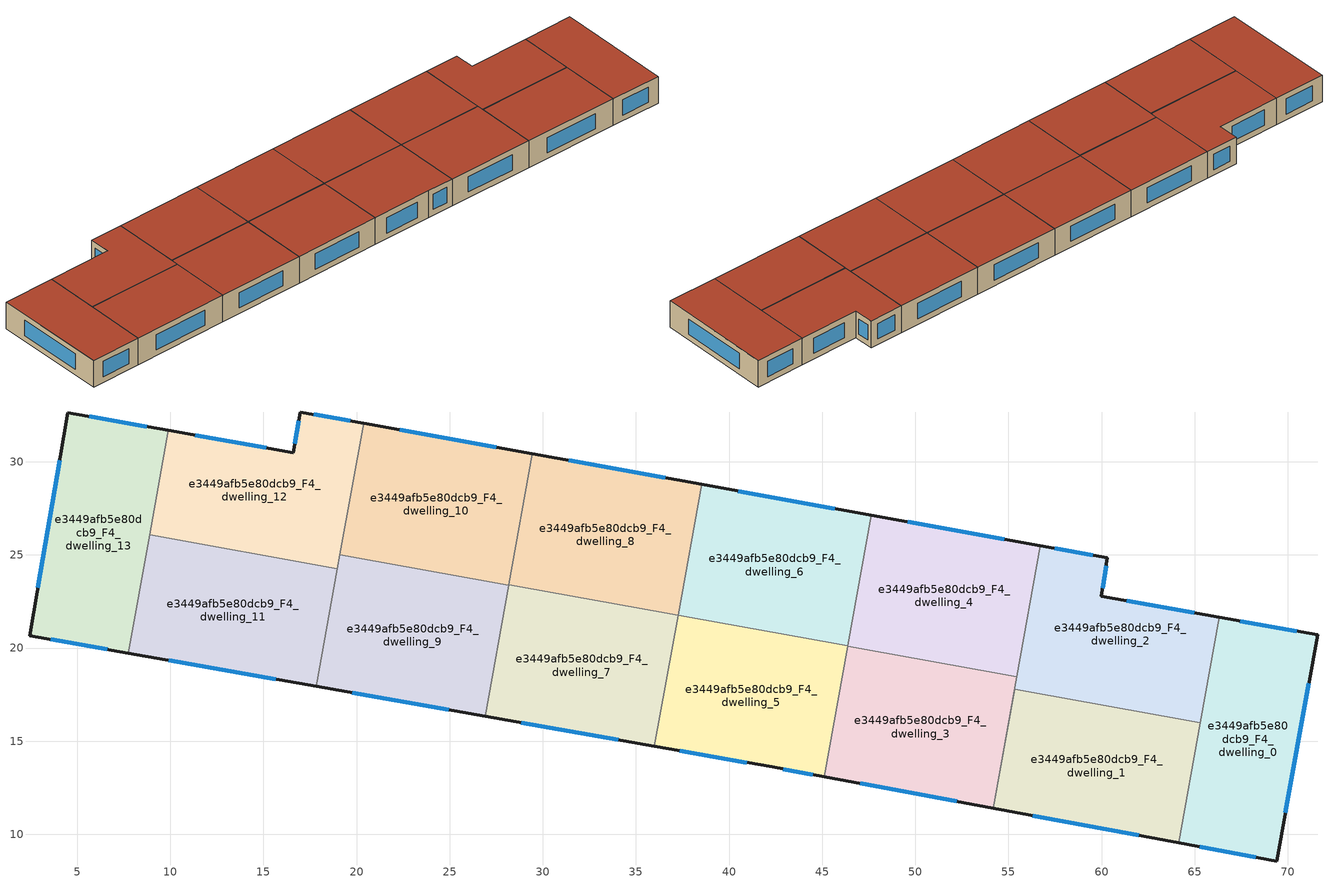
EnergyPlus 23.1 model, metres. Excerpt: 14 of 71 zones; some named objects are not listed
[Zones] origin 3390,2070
e3449afb5e80dcb9_F4_dwelling_0
 floor to e3449afb5e80dcb9_F3_dwelling_0 (EU_floor_Construction): 71.6,20.71 69.41,8.57 64.14,9.55 66.33,21.65 z12
 wall outside (EU_wall_Construction): 64.14,9.55 69.41,8.57 71.6,20.71 66.33,21.65 z12:15
 wall to e3449afb5e80dcb9_F4_dwelling_1 (EU_wall_Construction): 65.3,15.98 64.14,9.55 z12:15
 wall to e3449afb5e80dcb9_F4_dwelling_2 (EU_wall_Construction): 66.33,21.65 65.3,15.98 z12:15
 window (EU_Window_Construction): 70.47,20.91 67.46,21.45 / 69.88,11.17 71.13,18.11 / 65.27,9.34 68.28,8.78 z12.64:14.36
 roof outside (EU_roof_Construction): 69.41,8.57 71.6,20.71 66.33,21.65 64.14,9.55 z15
e3449afb5e80dcb9_F4_dwelling_1
 floor to e3449afb5e80dcb9_F3_dwelling_1 (EU_floor_Construction): 65.3,15.98 64.14,9.55 54.17,11.41 55.33,17.78 z12
 wall outside (EU_wall_Construction): 54.17,11.41 64.14,9.55 z12:15
 wall to e3449afb5e80dcb9_F4_dwelling_2 (EU_wall_Construction): 65.3,15.98 55.33,17.78 54.17,11.41 z12:15
 window (EU_Window_Construction): 56.31,11.01 62.01,9.95 z12.64:14.36
 roof outside (EU_roof_Construction): 64.14,9.55 65.3,15.98 55.33,17.78 54.17,11.41 z15
e3449afb5e80dcb9_F4_dwelling_10
 floor to e3449afb5e80dcb9_F3_dwelling_10 (EU_floor_Construction): 29.45,30.42 28.17,23.37 19.11,25.01 20.38,32.06 z12
 wall outside (EU_wall_Construction): 29.45,30.42 20.38,32.06 z12:15
 wall to e3449afb5e80dcb9_F4_dwelling_9 (EU_wall_Construction): 19.11,25.01 28.17,23.37 z12:15
 wall to e3449afb5e80dcb9_F4_dwelling_8 (EU_wall_Construction): 28.18,23.39 29.45,30.42 z12:15
 wall to e3449afb5e80dcb9_F4_dwelling_12 (EU_wall_Construction): 20.38,32.06 19.11,25.01 z12:15
 wall to e3449afb5e80dcb9_F4_dwelling_7 (EU_wall_Construction): 28.17,23.37 28.18,23.39 z12:15
 window (EU_Window_Construction): 27.51,30.77 22.32,31.71 z12.64:14.36
 roof outside (EU_roof_Construction): 28.17,23.37 29.45,30.42 20.38,32.06 19.11,25.01 z15
e3449afb5e80dcb9_F4_dwelling_11
 floor to e3449afb5e80dcb9_F3_dwelling_11 (EU_floor_Construction): 18.97,24.27 17.83,17.95 7.74,19.73 8.89,26.09 z12
 wall outside (EU_wall_Construction): 7.74,19.73 17.83,17.95 z12:15
 wall to e3449afb5e80dcb9_F4_dwelling_12 (EU_wall_Construction): 18.97,24.27 8.89,26.09 z12:15
 wall to e3449afb5e80dcb9_F4_dwelling_13 (EU_wall_Construction): 8.89,26.09 7.74,19.73 z12:15
 wall to e3449afb5e80dcb9_F4_dwelling_9 (EU_wall_Construction): 17.83,17.95 18.97,24.27 z12:15
 window (EU_Window_Construction): 9.91,19.35 15.67,18.33 z12.64:14.36
 roof outside (EU_roof_Construction): 17.83,17.95 18.97,24.27 8.89,26.09 7.74,19.73 z15
e3449afb5e80dcb9_F4_dwelling_12
 floor to e3449afb5e80dcb9_F3_dwelling_12 (EU_floor_Construction): 20.38,32.06 18.97,24.27 8.89,26.09 9.9,31.68 16.6,30.49 16.98,32.67 z12
 wall outside (EU_wall_Construction): 20.38,32.06 16.98,32.67 16.6,30.49 9.9,31.68 z12:15
 wall to e3449afb5e80dcb9_F4_dwelling_13 (EU_wall_Construction): 9.9,31.68 8.89,26.09 z12:15
 wall to e3449afb5e80dcb9_F4_dwelling_9 (EU_wall_Construction): 18.97,24.27 19.11,25.01 z12:15
 window (EU_Window_Construction): 15.17,30.74 11.34,31.43 / 16.9,32.21 16.68,30.96 / 19.66,32.19 17.71,32.54 z12.64:14.36
 roof outside (EU_roof_Construction): 18.97,24.27 20.38,32.06 16.98,32.67 16.6,30.49 9.9,31.68 8.89,26.09 z15
e3449afb5e80dcb9_F4_dwelling_13
 floor to e3449afb5e80dcb9_F3_dwelling_13 (EU_floor_Construction): 9.9,31.68 7.74,19.73 2.46,20.67 4.49,32.65 z12
 wall outside (EU_wall_Construction): 9.9,31.68 4.49,32.65 2.46,20.67 7.74,19.73 z12:15
 window (EU_Window_Construction): 3.59,20.47 6.61,19.93 / 4.05,30.08 2.9,23.23 / 8.74,31.89 5.65,32.44 z12.64:14.36
 roof outside (EU_roof_Construction): 7.74,19.73 9.9,31.68 4.49,32.65 2.46,20.67 z15
e3449afb5e80dcb9_F4_dwelling_2
 floor to e3449afb5e80dcb9_F3_dwelling_2 (EU_floor_Construction): 66.33,21.65 65.3,15.98 55.33,17.78 56.72,25.5 60.31,24.85 60,22.78 z12
 wall outside (EU_wall_Construction): 66.33,21.65 60,22.78 60.31,24.85 56.72,25.5 z12:15
 wall to e3449afb5e80dcb9_F4_dwelling_3 (EU_wall_Construction): 55.45,18.46 54.17,11.41 z12:15
 wall to e3449afb5e80dcb9_F4_dwelling_4 (EU_wall_Construction): 56.72,25.5 55.45,18.46 z12:15
 window (EU_Window_Construction): 60.06,23.22 60.24,24.41 / 64.97,21.89 61.35,22.53 / 59.54,24.99 57.49,25.36 z12.64:14.36
 roof outside (EU_roof_Construction): 65.3,15.98 66.33,21.65 60,22.78 60.31,24.85 56.72,25.5 55.33,17.78 z15
e3449afb5e80dcb9_F4_dwelling_3
 floor to e3449afb5e80dcb9_F3_dwelling_3 (EU_floor_Construction): 55.45,18.46 54.17,11.41 45.1,13.1 46.37,20.11 z12
 wall outside (EU_wall_Construction): 45.1,13.1 54.17,11.41 z12:15
 wall to e3449afb5e80dcb9_F4_dwelling_4 (EU_wall_Construction): 55.45,18.46 46.37,20.11 z12:15
 wall to e3449afb5e80dcb9_F4_dwelling_5 (EU_wall_Construction): 46.37,20.11 45.1,13.1 z12:15
 window (EU_Window_Construction): 47.04,12.73 52.23,11.77 z12.64:14.36
 roof outside (EU_roof_Construction): 54.17,11.41 55.45,18.46 46.37,20.11 45.1,13.1 z15
e3449afb5e80dcb9_F4_dwelling_4
 floor to e3449afb5e80dcb9_F3_dwelling_4 (EU_floor_Construction): 56.72,25.5 55.45,18.46 46.37,20.11 47.64,27.14 z12
 wall outside (EU_wall_Construction): 56.72,25.5 47.64,27.14 z12:15
 wall to e3449afb5e80dcb9_F4_dwelling_6 (EU_wall_Construction): 47.64,27.14 46.37,20.12 z12:15
 wall to e3449afb5e80dcb9_F4_dwelling_5 (EU_wall_Construction): 46.37,20.12 46.37,20.11 z12:15
 window (EU_Window_Construction): 54.78,25.85 49.58,26.79 z12.64:14.36
 roof outside (EU_roof_Construction): 55.45,18.46 56.72,25.5 47.64,27.14 46.37,20.11 z15
e3449afb5e80dcb9_F4_dwelling_5
 floor to e3449afb5e80dcb9_F3_dwelling_5 (EU_floor_Construction): 46.37,20.12 45.1,13.1 42.31,13.62 35.99,14.73 37.27,21.76 z12
 wall outside (EU_wall_Construction): 35.99,14.73 42.31,13.62 45.1,13.1 z12:15
 wall to e3449afb5e80dcb9_F4_dwelling_6 (EU_wall_Construction): 46.37,20.12 37.27,21.76 z12:15
 wall to e3449afb5e80dcb9_F4_dwelling_7 (EU_wall_Construction): 37.26,21.75 35.99,14.73 z12:15
 wall to e3449afb5e80dcb9_F4_dwelling_8 (EU_wall_Construction): 37.26,21.76 37.26,21.75 z12:15
 window (EU_Window_Construction): 42.91,13.5 44.5,13.21 / 37.35,14.49 40.96,13.85 z12.64:14.36
 roof outside (EU_roof_Construction): 45.1,13.1 46.37,20.12 37.27,21.76 35.99,14.73 42.31,13.62 z15
e3449afb5e80dcb9_F4_dwelling_6
 floor to e3449afb5e80dcb9_F3_dwelling_6 (EU_floor_Construction): 47.64,27.14 46.37,20.12 37.27,21.76 38.53,28.78 z12
 wall outside (EU_wall_Construction): 47.64,27.14 38.53,28.78 z12:15
 wall to e3449afb5e80dcb9_F4_dwelling_8 (EU_wall_Construction): 38.53,28.78 37.27,21.76 z12:15
 window (EU_Window_Construction): 45.69,27.49 40.48,28.43 z12.64:14.36
 roof outside (EU_roof_Construction): 46.37,20.12 47.64,27.14 38.53,28.78 37.27,21.76 z15
e3449afb5e80dcb9_F4_dwelling_7
 floor to e3449afb5e80dcb9_F3_dwelling_7 (EU_floor_Construction): 37.26,21.75 35.99,14.73 26.9,16.34 28.18,23.39 z12
 wall outside (EU_wall_Construction): 26.9,16.34 35.99,14.73 z12:15
 wall to e3449afb5e80dcb9_F4_dwelling_8 (EU_wall_Construction): 37.26,21.75 28.18,23.39 z12:15
 wall to e3449afb5e80dcb9_F4_dwelling_9 (EU_wall_Construction): 28.17,23.37 26.9,16.34 z12:15
 window (EU_Window_Construction): 28.85,16 34.05,15.08 z12.64:14.36
 roof outside (EU_roof_Construction): 35.99,14.73 37.26,21.75 28.18,23.39 26.9,16.34 z15
e3449afb5e80dcb9_F4_dwelling_8
 floor to e3449afb5e80dcb9_F3_dwelling_8 (EU_floor_Construction): 38.53,28.78 37.26,21.75 28.18,23.39 29.45,30.42 z12
 wall outside (EU_wall_Construction): 38.53,28.78 29.45,30.42 z12:15
 window (EU_Window_Construction): 36.59,29.13 31.39,30.07 z12.64:14.36
 roof outside (EU_roof_Construction): 37.26,21.75 38.53,28.78 29.45,30.42 28.18,23.39 z15
e3449afb5e80dcb9_F4_dwelling_9
 floor to e3449afb5e80dcb9_F3_dwelling_9 (EU_floor_Construction): 28.17,23.37 26.9,16.34 17.83,17.95 19.11,25.01 z12
 wall outside (EU_wall_Construction): 17.83,17.95 26.9,16.34 z12:15
 window (EU_Window_Construction): 19.77,17.6 24.96,16.69 z12.64:14.36
 roof outside (EU_roof_Construction): 26.9,16.34 28.17,23.37 19.11,25.01 17.83,17.95 z15
[Building]
EU S2 Campaign: North Axis=0; Terrain=City; Solar Distribution=FullExterior
[Site:Location]
Yerevan-Zvartnots.Intl.AP: Latitude=40.15; Longitude=44.383; Time Zone=4; Elevation=854
[SizingPeriod:WeatherFileDays]
AnnualSizingPeriod: Begin Month=1; Begin Day of Month=1; End Month=12; End Day of Month=31; Day of Week for Start Day=Monday; Use Weather File Daylight Saving Period=No; Use Weather File Rain and Snow Indicators=No
[MATERIAL]
EU_InternalMass_Material: Roughness=MediumRough; Thickness=0.1; Conductivity=1; Density=1800; Specific Heat=900; Thermal Absorptance=0.9; Solar Absorptance=0.7; Visible Absorptance=0.7
[MATERIAL:NOMASS] Roughness=MediumRough; Thermal Absorptance=0.9; Solar Absorptance=0.7; Visible Absorptance=0.7
Name | Thermal Resistance
EU_wall_NoMass | 1.05043
EU_roof_NoMass | 1.45357
EU_floor_NoMass | 0.478065
[WINDOWMATERIAL:SIMPLEGLAZINGSYSTEM]
EU_Window_SimpleGlazing: UFactor=2.5566; Solar Heat Gain Coefficient=0.75; Visible Transmittance=0.75
[CONSTRUCTION]
EU_wall_Construction: EU_wall_NoMass
EU_roof_Construction: EU_roof_NoMass
EU_floor_Construction: EU_floor_NoMass
EU_Window_Construction: EU_Window_SimpleGlazing
EU_InternalMass_Construction: EU_InternalMass_Material
[ZONE] Type=1; Multiplier=1; Ceiling Height=autocalculate; Floor Area=autocalculate; Part of Total Floor Area=Yes
Name | Volume
e3449afb5e80dcb9_F4_dwelling_0 | 197.958
e3449afb5e80dcb9_F4_dwelling_1; e3449afb5e80dcb9_F4_dwelling_10 | 197.931
e3449afb5e80dcb9_F4_dwelling_11 | 197.941
e3449afb5e80dcb9_F4_dwelling_12 | 197.922
e3449afb5e80dcb9_F4_dwelling_13; e3449afb5e80dcb9_F4_dwelling_7 | 197.949
e3449afb5e80dcb9_F4_dwelling_2 | 197.946
e3449afb5e80dcb9_F4_dwelling_3 | 197.926
e3449afb5e80dcb9_F4_dwelling_4 | 197.928
e3449afb5e80dcb9_F4_dwelling_5 | 197.963
e3449afb5e80dcb9_F4_dwelling_6; e3449afb5e80dcb9_F4_dwelling_8 | 197.938
e3449afb5e80dcb9_F4_dwelling_9 | 197.933
[INTERNALMASS] Construction=EU_InternalMass_Construction
Name | Zone or ZoneList | Surface Area
e3449afb5e80dcb9_F4_dwelling_0_EU_InternalMass | e3449afb5e80dcb9_F4_dwelling_0 | 65.986
e3449afb5e80dcb9_F4_dwelling_1_EU_InternalMass | e3449afb5e80dcb9_F4_dwelling_1 | 65.9754
e3449afb5e80dcb9_F4_dwelling_2_EU_InternalMass | e3449afb5e80dcb9_F4_dwelling_2 | 65.9855
e3449afb5e80dcb9_F4_dwelling_3_EU_InternalMass | e3449afb5e80dcb9_F4_dwelling_3 | 65.9746
e3449afb5e80dcb9_F4_dwelling_4_EU_InternalMass | e3449afb5e80dcb9_F4_dwelling_4 | 65.977
e3449afb5e80dcb9_F4_dwelling_5_EU_InternalMass | e3449afb5e80dcb9_F4_dwelling_5 | 65.9855
e3449afb5e80dcb9_F4_dwelling_6_EU_InternalMass | e3449afb5e80dcb9_F4_dwelling_6 | 65.9786
e3449afb5e80dcb9_F4_dwelling_7_EU_InternalMass | e3449afb5e80dcb9_F4_dwelling_7 | 65.985
e3449afb5e80dcb9_F4_dwelling_8_EU_InternalMass | e3449afb5e80dcb9_F4_dwelling_8 | 65.9804
e3449afb5e80dcb9_F4_dwelling_9_EU_InternalMass | e3449afb5e80dcb9_F4_dwelling_9 | 65.9774
e3449afb5e80dcb9_F4_dwelling_10_EU_InternalMass | e3449afb5e80dcb9_F4_dwelling_10 | 65.9772
e3449afb5e80dcb9_F4_dwelling_11_EU_InternalMass | e3449afb5e80dcb9_F4_dwelling_11 | 65.9797
e3449afb5e80dcb9_F4_dwelling_12_EU_InternalMass | e3449afb5e80dcb9_F4_dwelling_12 | 65.9726
e3449afb5e80dcb9_F4_dwelling_13_EU_InternalMass | e3449afb5e80dcb9_F4_dwelling_13 | 65.983
[OTHEREQUIPMENT] Fuel Type=Electricity; Design Level Calculation Method=Watts/Area; Power per Zone Floor Area=1; Fraction Latent=0; Fraction Radiant=0; Fraction Lost=0; Carbon Dioxide Generation Rate=0; EndUse Subcategory=EU_Step8_InternalGains
Name | Zone or ZoneList or Space or SpaceList | Schedule
EU_Step8_InternalGain_e3449afb5e80dcb9_F4_dwelling_0_f000 | e3449afb5e80dcb9_F4_dwelling_0 | EU_Step8_GainSchedule_e3449afb5e80dcb9_F4_dwelling_0_f000
EU_Step8_InternalGain_e3449afb5e80dcb9_F4_dwelling_1_f000 | e3449afb5e80dcb9_F4_dwelling_1 | EU_Step8_GainSchedule_e3449afb5e80dcb9_F4_dwelling_1_f000
EU_Step8_InternalGain_e3449afb5e80dcb9_F4_dwelling_2_f000 | e3449afb5e80dcb9_F4_dwelling_2 | EU_Step8_GainSchedule_e3449afb5e80dcb9_F4_dwelling_2_f000
EU_Step8_InternalGain_e3449afb5e80dcb9_F4_dwelling_3_f000 | e3449afb5e80dcb9_F4_dwelling_3 | EU_Step8_GainSchedule_e3449afb5e80dcb9_F4_dwelling_3_f000
EU_Step8_InternalGain_e3449afb5e80dcb9_F4_dwelling_4_f000 | e3449afb5e80dcb9_F4_dwelling_4 | EU_Step8_GainSchedule_e3449afb5e80dcb9_F4_dwelling_4_f000
EU_Step8_InternalGain_e3449afb5e80dcb9_F4_dwelling_5_f000 | e3449afb5e80dcb9_F4_dwelling_5 | EU_Step8_GainSchedule_e3449afb5e80dcb9_F4_dwelling_5_f000
EU_Step8_InternalGain_e3449afb5e80dcb9_F4_dwelling_6_f000 | e3449afb5e80dcb9_F4_dwelling_6 | EU_Step8_GainSchedule_e3449afb5e80dcb9_F4_dwelling_6_f000
EU_Step8_InternalGain_e3449afb5e80dcb9_F4_dwelling_7_f000 | e3449afb5e80dcb9_F4_dwelling_7 | EU_Step8_GainSchedule_e3449afb5e80dcb9_F4_dwelling_7_f000
EU_Step8_InternalGain_e3449afb5e80dcb9_F4_dwelling_8_f000 | e3449afb5e80dcb9_F4_dwelling_8 | EU_Step8_GainSchedule_e3449afb5e80dcb9_F4_dwelling_8_f000
EU_Step8_InternalGain_e3449afb5e80dcb9_F4_dwelling_9_f000 | e3449afb5e80dcb9_F4_dwelling_9 | EU_Step8_GainSchedule_e3449afb5e80dcb9_F4_dwelling_9_f000
EU_Step8_InternalGain_e3449afb5e80dcb9_F4_dwelling_10_f000 | e3449afb5e80dcb9_F4_dwelling_10 | EU_Step8_GainSchedule_e3449afb5e80dcb9_F4_dwelling_10_f000
EU_Step8_InternalGain_e3449afb5e80dcb9_F4_dwelling_11_f000 | e3449afb5e80dcb9_F4_dwelling_11 | EU_Step8_GainSchedule_e3449afb5e80dcb9_F4_dwelling_11_f000
EU_Step8_InternalGain_e3449afb5e80dcb9_F4_dwelling_12_f000 | e3449afb5e80dcb9_F4_dwelling_12 | EU_Step8_GainSchedule_e3449afb5e80dcb9_F4_dwelling_12_f000
EU_Step8_InternalGain_e3449afb5e80dcb9_F4_dwelling_13_f000 | e3449afb5e80dcb9_F4_dwelling_13 | EU_Step8_GainSchedule_e3449afb5e80dcb9_F4_dwelling_13_f000
[ZONEVENTILATION:DESIGNFLOWRATE] Schedule=EU_AlwaysOn; Design Flow Rate Calculation Method=AirChanges/Hour; Air Changes per Hour=0.557805; Ventilation Type=Natural; Fan Pressure Rise=0; Fan Total Efficiency=1; Constant Term Coefficient=1; Temperature Term Coefficient=0; Velocity Term Coefficient=0; Velocity Squared Term Coefficient=0; Minimum Indoor Temperature=-100; Maximum Indoor Temperature=100; Delta Temperature=-100; Minimum Outdoor Temperature=-100; Maximum Outdoor Temperature=100; Maximum Wind Speed=40
Name | Zone or ZoneList or Space or SpaceList
EU_ConstantAir_e3449afb5e80dcb9_F4_dwelling_0 | e3449afb5e80dcb9_F4_dwelling_0
EU_ConstantAir_e3449afb5e80dcb9_F4_dwelling_1 | e3449afb5e80dcb9_F4_dwelling_1
EU_ConstantAir_e3449afb5e80dcb9_F4_dwelling_2 | e3449afb5e80dcb9_F4_dwelling_2
EU_ConstantAir_e3449afb5e80dcb9_F4_dwelling_3 | e3449afb5e80dcb9_F4_dwelling_3
EU_ConstantAir_e3449afb5e80dcb9_F4_dwelling_4 | e3449afb5e80dcb9_F4_dwelling_4
EU_ConstantAir_e3449afb5e80dcb9_F4_dwelling_5 | e3449afb5e80dcb9_F4_dwelling_5
EU_ConstantAir_e3449afb5e80dcb9_F4_dwelling_6 | e3449afb5e80dcb9_F4_dwelling_6
EU_ConstantAir_e3449afb5e80dcb9_F4_dwelling_7 | e3449afb5e80dcb9_F4_dwelling_7
EU_ConstantAir_e3449afb5e80dcb9_F4_dwelling_8 | e3449afb5e80dcb9_F4_dwelling_8
EU_ConstantAir_e3449afb5e80dcb9_F4_dwelling_9 | e3449afb5e80dcb9_F4_dwelling_9
EU_ConstantAir_e3449afb5e80dcb9_F4_dwelling_10 | e3449afb5e80dcb9_F4_dwelling_10
EU_ConstantAir_e3449afb5e80dcb9_F4_dwelling_11 | e3449afb5e80dcb9_F4_dwelling_11
EU_ConstantAir_e3449afb5e80dcb9_F4_dwelling_12 | e3449afb5e80dcb9_F4_dwelling_12
EU_ConstantAir_e3449afb5e80dcb9_F4_dwelling_13 | e3449afb5e80dcb9_F4_dwelling_13
[HVACTEMPLATE:ZONE:IDEALLOADSAIRSYSTEM] System Availability Schedule=EU_AlwaysOn; Maximum Heating Supply Air Temperature=50; Minimum Cooling Supply Air Temperature=13; Maximum Heating Supply Air Humidity Ratio=0.0156; Minimum Cooling Supply Air Humidity Ratio=0.0077; Heating Limit=NoLimit; Cooling Limit=NoLimit; Heating Availability Schedule=EU_AlwaysOn; Cooling Availability Schedule=EU_CoolingOff; Dehumidification Control Type=ConstantSensibleHeatRatio; Cooling Sensible Heat Ratio=0.7; Dehumidification Setpoint=60; Humidification Control Type=None; Humidification Setpoint=30; Outdoor Air Method=None; Outdoor Air Flow Rate per Person=0.00944; Outdoor Air Flow Rate per Zone Floor Area=0; Outdoor Air Flow Rate per Zone=0; Demand Controlled Ventilation Type=None; Outdoor Air Economizer Type=NoEconomizer; Heat Recovery Type=None; Sensible Heat Recovery Effectiveness=0.7; Latent Heat Recovery Effectiveness=0.65
Name | Template Thermostat
e3449afb5e80dcb9_F4_dwelling_0 | EU_HeatOnly_e3449afb5e80dcb9_F4_dwelling_0
e3449afb5e80dcb9_F4_dwelling_1 | EU_HeatOnly_e3449afb5e80dcb9_F4_dwelling_1
e3449afb5e80dcb9_F4_dwelling_2 | EU_HeatOnly_e3449afb5e80dcb9_F4_dwelling_2
e3449afb5e80dcb9_F4_dwelling_3 | EU_HeatOnly_e3449afb5e80dcb9_F4_dwelling_3
e3449afb5e80dcb9_F4_dwelling_4 | EU_HeatOnly_e3449afb5e80dcb9_F4_dwelling_4
e3449afb5e80dcb9_F4_dwelling_5 | EU_HeatOnly_e3449afb5e80dcb9_F4_dwelling_5
e3449afb5e80dcb9_F4_dwelling_6 | EU_HeatOnly_e3449afb5e80dcb9_F4_dwelling_6
e3449afb5e80dcb9_F4_dwelling_7 | EU_HeatOnly_e3449afb5e80dcb9_F4_dwelling_7
e3449afb5e80dcb9_F4_dwelling_8 | EU_HeatOnly_e3449afb5e80dcb9_F4_dwelling_8
e3449afb5e80dcb9_F4_dwelling_9 | EU_HeatOnly_e3449afb5e80dcb9_F4_dwelling_9
e3449afb5e80dcb9_F4_dwelling_10 | EU_HeatOnly_e3449afb5e80dcb9_F4_dwelling_10
e3449afb5e80dcb9_F4_dwelling_11 | EU_HeatOnly_e3449afb5e80dcb9_F4_dwelling_11
e3449afb5e80dcb9_F4_dwelling_12 | EU_HeatOnly_e3449afb5e80dcb9_F4_dwelling_12
e3449afb5e80dcb9_F4_dwelling_13 | EU_HeatOnly_e3449afb5e80dcb9_F4_dwelling_13
[SIZING:ZONE] Zone Cooling Design Supply Air Temperature Input Method=SupplyAirTemperature; Zone Cooling Design Supply Air Temperature=13; Zone Heating Design Supply Air Temperature Input Method=SupplyAirTemperature; Zone Heating Design Supply Air Temperature=50; Zone Cooling Design Supply Air Humidity Ratio=0.008; Zone Heating Design Supply Air Humidity Ratio=0.008; Cooling Design Air Flow Method=DesignDay; Cooling Design Air Flow Rate=0; Cooling Minimum Air Flow per Zone Floor Area=0.000762; Cooling Minimum Air Flow=0; Cooling Minimum Air Flow Fraction=0.2; Heating Design Air Flow Method=DesignDay; Heating Design Air Flow Rate=0; Heating Maximum Air Flow per Zone Floor Area=0.002032; Heating Maximum Air Flow=0.141576; Heating Maximum Air Flow Fraction=0.3; Account for Dedicated Outdoor Air System=No; Dedicated Outdoor Air System Control Strategy=NeutralSupplyAir; Dedicated Outdoor Air Low Setpoint Temperature for Design=autosize; Dedicated Outdoor Air High Setpoint Temperature for Design=autosize; Zone Load Sizing Method=Sensible Load Only No Latent Load; Zone Latent Cooling Design Supply Air Humidity Ratio Input Method=HumidityRatioDifference; Zone Cooling Design Supply Air Humidity Ratio Difference=0.005; Zone Latent Heating Design Supply Air Humidity Ratio Input Method=HumidityRatioDifference; Zone Humidification Design Supply Air Humidity Ratio Difference=0.005
e3449afb5e80dcb9_F4_dwelling_0; e3449afb5e80dcb9_F4_dwelling_1; e3449afb5e80dcb9_F4_dwelling_2; e3449afb5e80dcb9_F4_dwelling_3; e3449afb5e80dcb9_F4_dwelling_4; e3449afb5e80dcb9_F4_dwelling_5; e3449afb5e80dcb9_F4_dwelling_6; e3449afb5e80dcb9_F4_dwelling_7; e3449afb5e80dcb9_F4_dwelling_8; e3449afb5e80dcb9_F4_dwelling_9; e3449afb5e80dcb9_F4_dwelling_10; e3449afb5e80dcb9_F4_dwelling_11; e3449afb5e80dcb9_F4_dwelling_12; e3449afb5e80dcb9_F4_dwelling_13
[SCHEDULE:CONSTANT]
Name | Hourly Value
EU_AlwaysOn | 1
EU_CoolingOff | 0
[SCHEDULE:FILE] Column Number=1; Rows to Skip at Top=0; Number of Hours of Data=8760; Column Separator=Comma; Interpolate to Timestep=No; Minutes per Item=60; Adjust Schedule for Daylight Savings=Yes
Name | File
EU_Step8_GainSchedule_e3449afb5e80dcb9_F4_dwelling_0_f000 | ../../schedules/e3449afb5e80dcb9/e3449afb5e80dcb9_F4_dwelling_0_f000_gain.csv
EU_Step8_GainSchedule_e3449afb5e80dcb9_F4_dwelling_1_f000 | ../../schedules/e3449afb5e80dcb9/e3449afb5e80dcb9_F4_dwelling_1_f000_gain.csv
EU_Step8_GainSchedule_e3449afb5e80dcb9_F4_dwelling_2_f000 | ../../schedules/e3449afb5e80dcb9/e3449afb5e80dcb9_F4_dwelling_2_f000_gain.csv
EU_Step8_GainSchedule_e3449afb5e80dcb9_F4_dwelling_3_f000 | ../../schedules/e3449afb5e80dcb9/e3449afb5e80dcb9_F4_dwelling_3_f000_gain.csv
EU_Step8_GainSchedule_e3449afb5e80dcb9_F4_dwelling_4_f000 | ../../schedules/e3449afb5e80dcb9/e3449afb5e80dcb9_F4_dwelling_4_f000_gain.csv
EU_Step8_GainSchedule_e3449afb5e80dcb9_F4_dwelling_5_f000 | ../../schedules/e3449afb5e80dcb9/e3449afb5e80dcb9_F4_dwelling_5_f000_gain.csv
EU_Step8_GainSchedule_e3449afb5e80dcb9_F4_dwelling_6_f000 | ../../schedules/e3449afb5e80dcb9/e3449afb5e80dcb9_F4_dwelling_6_f000_gain.csv
EU_Step8_GainSchedule_e3449afb5e80dcb9_F4_dwelling_7_f000 | ../../schedules/e3449afb5e80dcb9/e3449afb5e80dcb9_F4_dwelling_7_f000_gain.csv
EU_Step8_GainSchedule_e3449afb5e80dcb9_F4_dwelling_8_f000 | ../../schedules/e3449afb5e80dcb9/e3449afb5e80dcb9_F4_dwelling_8_f000_gain.csv
EU_Step8_GainSchedule_e3449afb5e80dcb9_F4_dwelling_9_f000 | ../../schedules/e3449afb5e80dcb9/e3449afb5e80dcb9_F4_dwelling_9_f000_gain.csv
EU_Step8_GainSchedule_e3449afb5e80dcb9_F4_dwelling_10_f000 | ../../schedules/e3449afb5e80dcb9/e3449afb5e80dcb9_F4_dwelling_10_f000_gain.csv
EU_Step8_GainSchedule_e3449afb5e80dcb9_F4_dwelling_11_f000 | ../../schedules/e3449afb5e80dcb9/e3449afb5e80dcb9_F4_dwelling_11_f000_gain.csv
EU_Step8_GainSchedule_e3449afb5e80dcb9_F4_dwelling_12_f000 | ../../schedules/e3449afb5e80dcb9/e3449afb5e80dcb9_F4_dwelling_12_f000_gain.csv
EU_Step8_GainSchedule_e3449afb5e80dcb9_F4_dwelling_13_f000 | ../../schedules/e3449afb5e80dcb9/e3449afb5e80dcb9_F4_dwelling_13_f000_gain.csv
